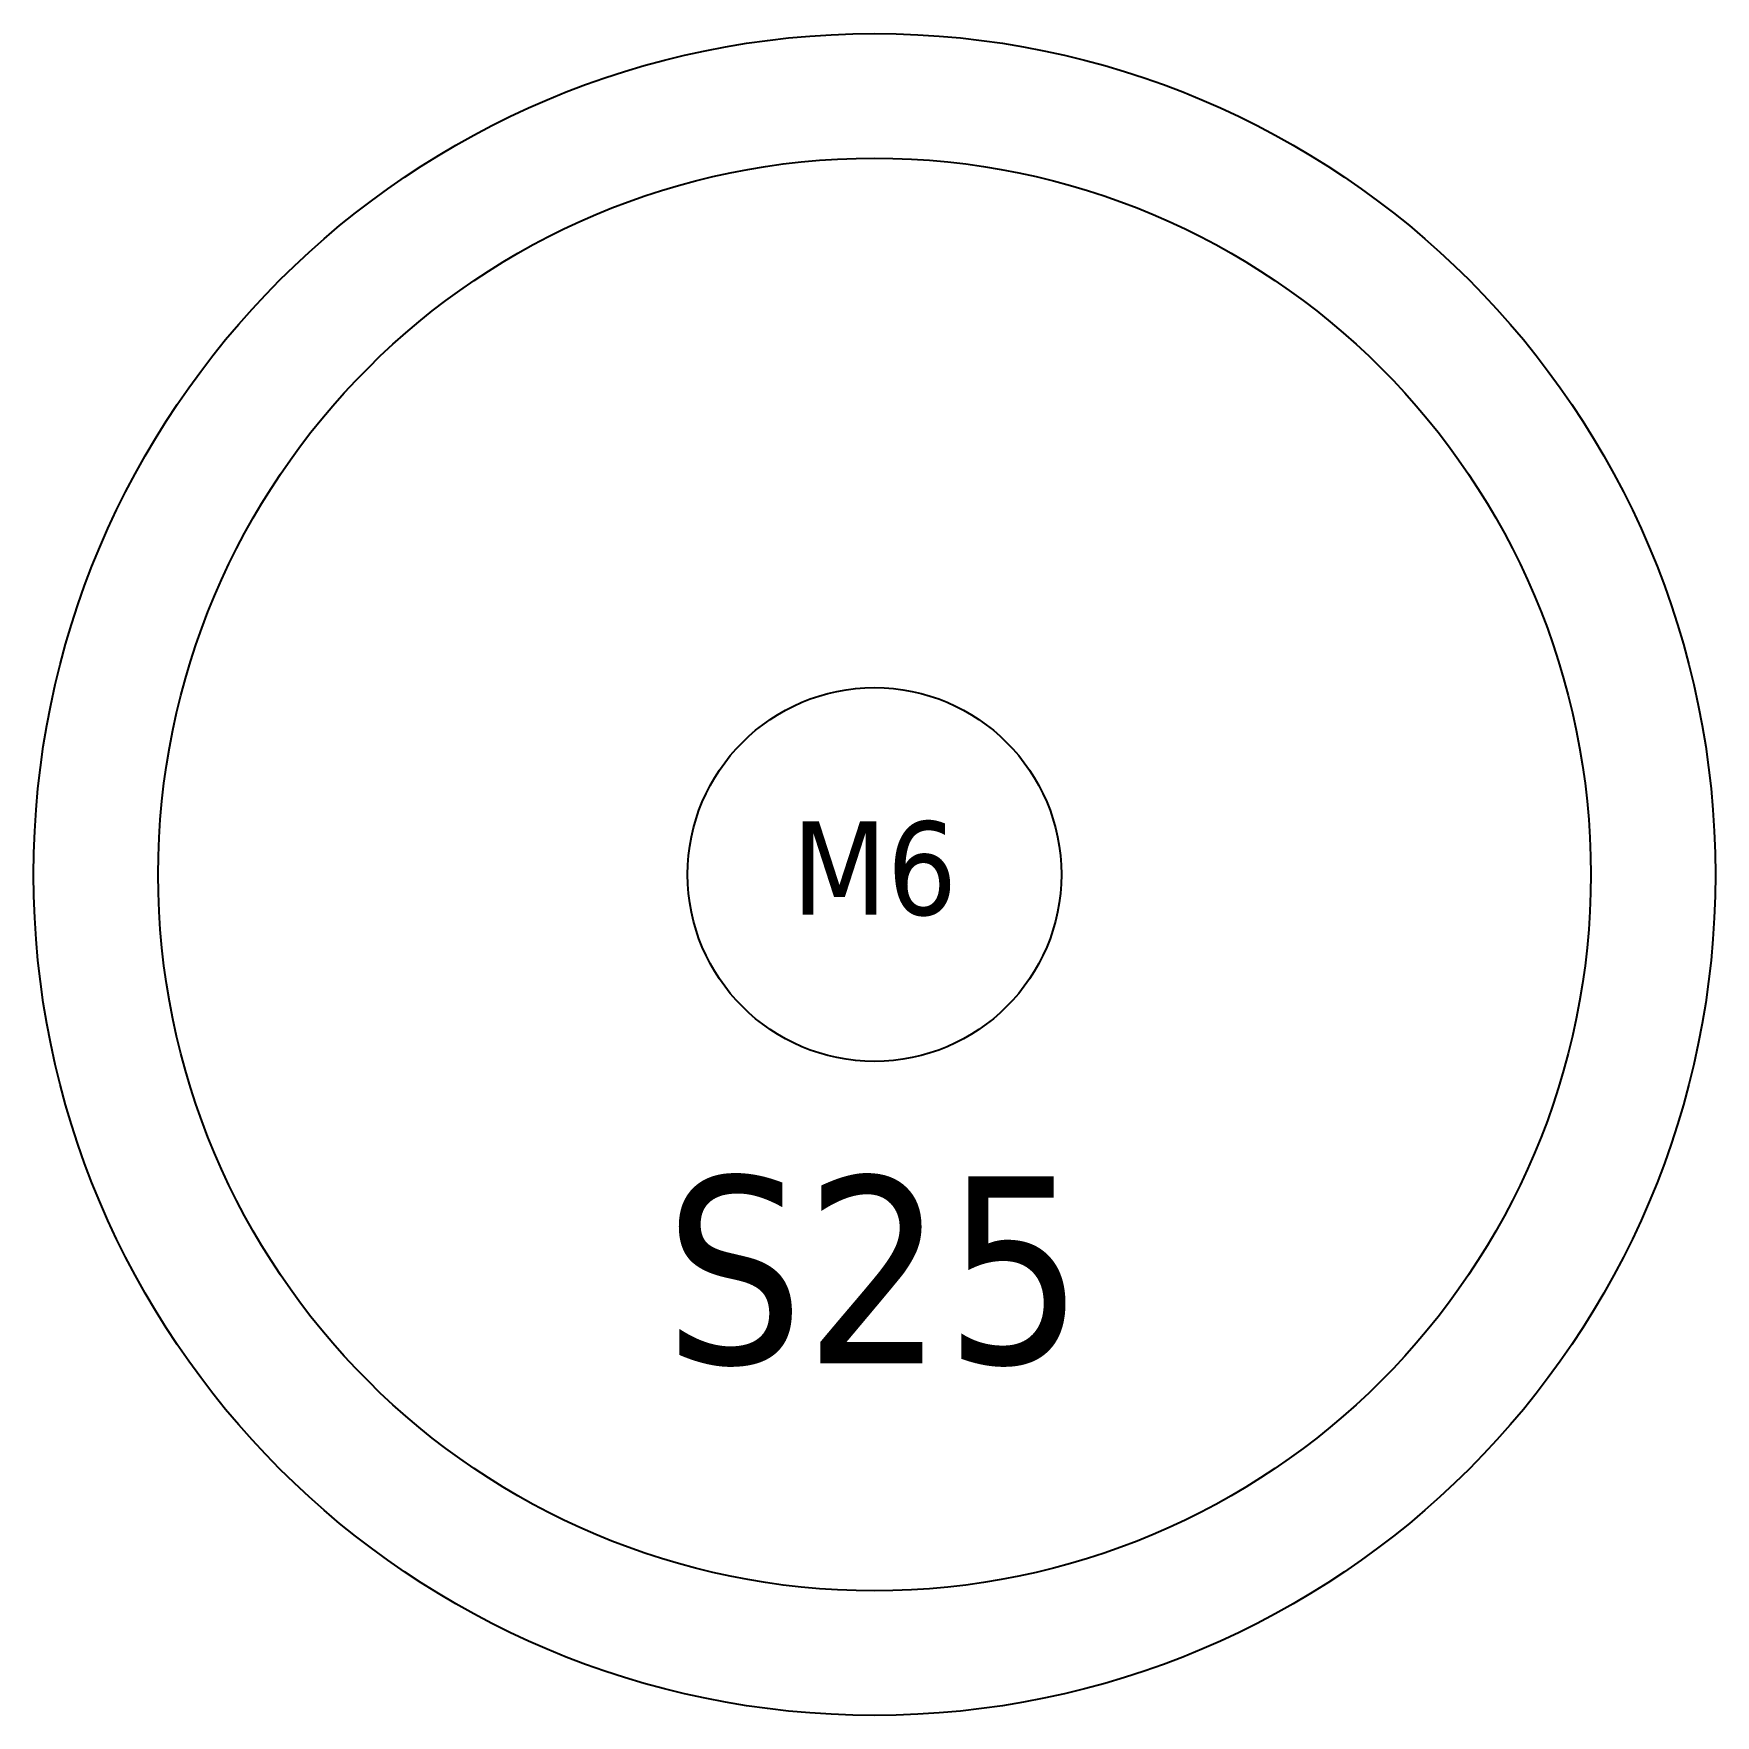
# Model space of a CAD drawing. Header units: inches. Extents: x 1.5 to 28.5, y 0 to 27.
import ezdxf

# ---------------------------------------------------------------- set-up
doc = ezdxf.new("R2010")
doc.units = ezdxf.units.IN

# ---------------------------------------------------------------- blocks, each defined once
blk = doc.blocks.new('su25-2')
at = {"color": 1}
for radius in [13.5, 11.5, 3]:
    blk.add_circle((0, -0.088), radius, dxfattribs=at)
at = {"color": 1, "width": 30.09782, "attachment_point": 5}
for s, insert, char_height in [('{\\fTahoma|b0|i0|c0|p34;M6}', (0, 0), 1.5), ('{\\fTahoma|b0|i0|c0|p34;S25}', (0, -6.464), 3)]:
    blk.add_mtext(s, dxfattribs=dict(at, insert=insert, char_height=char_height))

msp = doc.modelspace()

# ---------------------------------------------------------------- block references
msp.add_blockref('su25-2', (15.049, 13.588))

doc.saveas('drawing.dxf')
